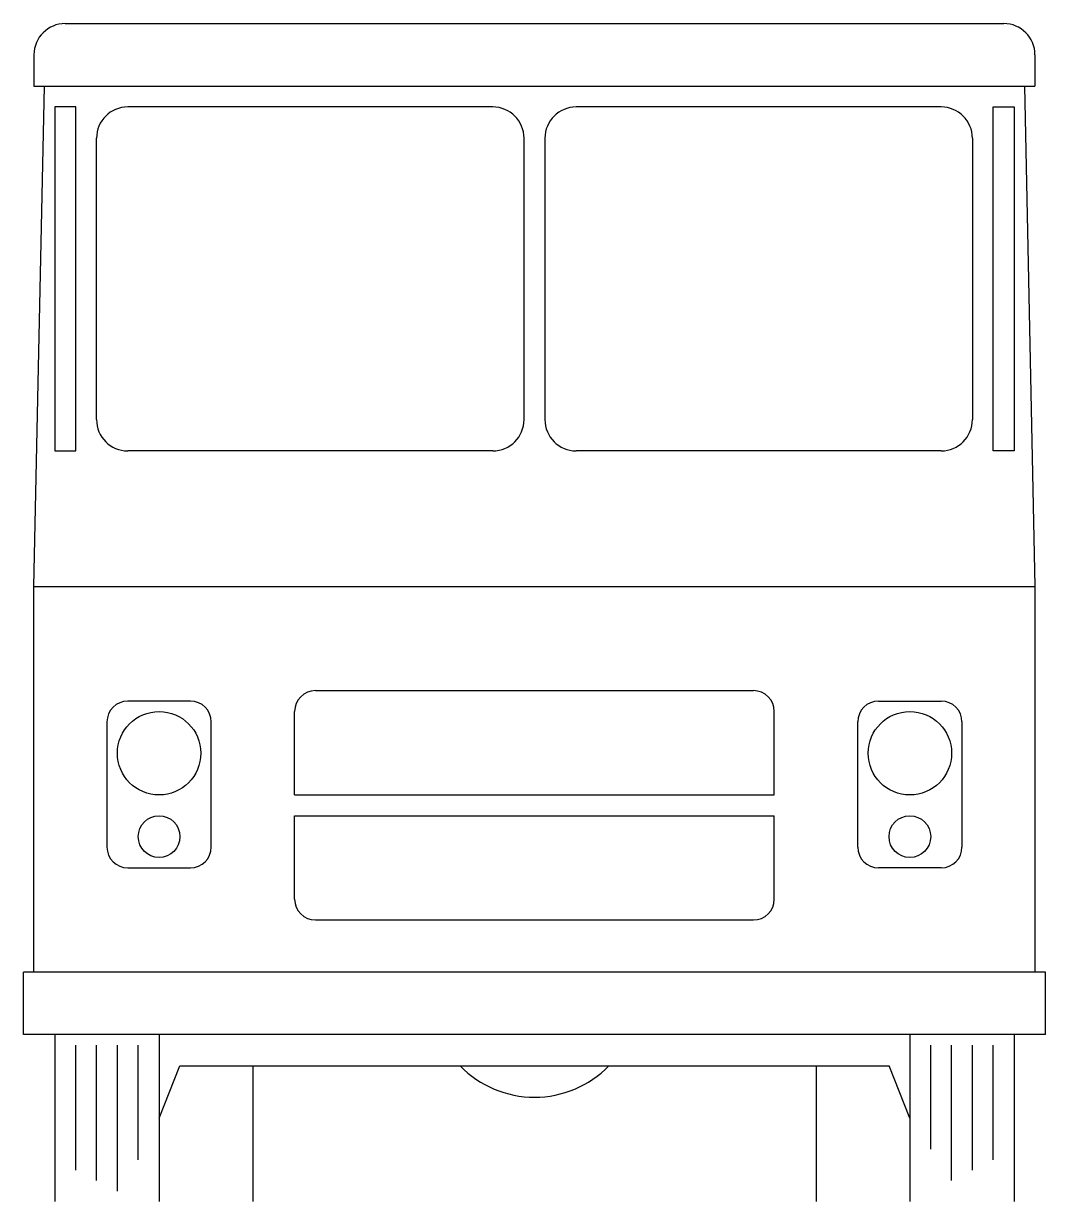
# Model space of a CAD drawing. Header units: millimetres. Extents: x -3171.19 to -3169.23, y 1949.37 to 1951.63.
import ezdxf

# ---------------------------------------------------------------- set-up
doc = ezdxf.new("R2010")
doc.units = ezdxf.units.MM
doc.header["$LTSCALE"] = 10
doc.layers.add('Veículos', color=2, linetype='Continuous')

msp = doc.modelspace()

# ---------------------------------------------------------------- linework, layer by layer
at = {"layer": 'Veículos'}
for p, q in [((-3171.1109, 1951.6342), (-3169.3109, 1951.6342)), ((-3171.1709, 1951.5742), (-3171.1709, 1951.5142)), ((-3169.2509, 1951.5742), (-3169.2509, 1951.5142)), ((-3171.1709, 1951.5142), (-3169.2509, 1951.5142)), ((-3171.1709, 1950.5542), (-3171.1509, 1951.5142)), ((-3169.2709, 1951.5142), (-3169.2509, 1950.5542)), ((-3171.0909, 1951.4742), (-3171.1309, 1951.4742)), ((-3171.1309, 1951.4742), (-3171.1309, 1950.8142)), ((-3171.0909, 1950.8142), (-3171.0909, 1951.4742)), ((-3170.2909, 1951.4742), (-3170.9909, 1951.4742)), ((-3169.4309, 1951.4742), (-3170.1309, 1951.4742)), ((-3169.3309, 1951.4742), (-3169.2909, 1951.4742)), ((-3169.3309, 1950.8142), (-3169.3309, 1951.4742)), ((-3169.2909, 1951.4742), (-3169.2909, 1950.8142)), ((-3171.0509, 1950.8742), (-3171.0509, 1951.4142)), ((-3170.2309, 1950.8742), (-3170.2309, 1951.4142)), ((-3170.1909, 1951.4142), (-3170.1909, 1950.8742)), ((-3169.3709, 1951.4142), (-3169.3709, 1950.8742)), ((-3171.1309, 1950.8142), (-3171.0909, 1950.8142)), ((-3170.2909, 1950.8142), (-3170.9909, 1950.8142)), ((-3169.4309, 1950.8142), (-3170.1309, 1950.8142)), ((-3169.2909, 1950.8142), (-3169.3309, 1950.8142)), ((-3171.1709, 1950.5542), (-3169.2509, 1950.5542)), ((-3171.1709, 1949.8142), (-3171.1709, 1950.5542)), ((-3169.2509, 1950.5542), (-3169.2509, 1949.8142)), ((-3170.6309, 1950.3542), (-3169.7909, 1950.3542)), ((-3170.8709, 1950.3342), (-3170.9909, 1950.3342)), ((-3170.6709, 1950.1542), (-3170.6709, 1950.3142)), ((-3169.7509, 1950.1542), (-3169.7509, 1950.3142)), ((-3169.5509, 1950.3342), (-3169.4309, 1950.3342)), ((-3171.0309, 1950.2942), (-3171.0309, 1950.0542)), ((-3170.8309, 1950.0542), (-3170.8309, 1950.2942)), ((-3169.5909, 1950.0542), (-3169.5909, 1950.2942)), ((-3169.3909, 1950.2942), (-3169.3909, 1950.0542)), ((-3170.6709, 1950.1542), (-3169.7509, 1950.1542)), ((-3170.6709, 1949.9542), (-3170.6709, 1950.1142)), ((-3170.6709, 1950.1142), (-3169.7509, 1950.1142)), ((-3169.7509, 1949.9542), (-3169.7509, 1950.1142)), ((-3170.9909, 1950.0142), (-3170.8709, 1950.0142)), ((-3169.4309, 1950.0142), (-3169.5509, 1950.0142)), ((-3170.6309, 1949.9142), (-3169.7909, 1949.9142)), ((-3169.2309, 1949.8142), (-3171.1909, 1949.8142)), ((-3171.1909, 1949.6942), (-3171.1909, 1949.8142)), ((-3169.2309, 1949.6942), (-3169.2309, 1949.8142)), ((-3169.2309, 1949.6942), (-3171.1909, 1949.6942)), ((-3171.1309, 1949.6942), (-3171.1309, 1949.3742)), ((-3170.9309, 1949.6942), (-3170.9309, 1949.3742)), ((-3169.4909, 1949.6942), (-3169.4909, 1949.3742)), ((-3169.2909, 1949.6942), (-3169.2909, 1949.3742)), ((-3171.0909, 1949.4342), (-3171.0909, 1949.6742)), ((-3171.0509, 1949.4142), (-3171.0509, 1949.6742)), ((-3171.0109, 1949.3942), (-3171.0109, 1949.6742)), ((-3170.9709, 1949.4542), (-3170.9709, 1949.6742)), ((-3169.4509, 1949.4742), (-3169.4509, 1949.6742)), ((-3169.4109, 1949.4142), (-3169.4109, 1949.6742)), ((-3169.3709, 1949.4342), (-3169.3709, 1949.6742)), ((-3169.3309, 1949.4542), (-3169.3309, 1949.6742)), ((-3170.9309, 1949.5342), (-3170.8909, 1949.6342)), ((-3170.8909, 1949.6342), (-3169.5309, 1949.6342)), ((-3170.7509, 1949.6342), (-3170.7509, 1949.3742)), ((-3169.6709, 1949.6342), (-3169.6709, 1949.3742)), ((-3169.4909, 1949.5342), (-3169.5309, 1949.6342))]:
    msp.add_line(p, q, dxfattribs=at)
for centre, radius in [((-3170.9309, 1950.2342), 0.08), ((-3169.4909, 1950.2342), 0.08), ((-3170.9309, 1950.0742), 0.04), ((-3169.4909, 1950.0742), 0.04)]:
    msp.add_circle(centre, radius, dxfattribs=at)
for centre, radius, start, end in [((-3171.1109, 1951.5742), 0.06, 90, 180), ((-3169.3109, 1951.5742), 0.06, 0, 90), ((-3170.9909, 1951.4142), 0.06, 90, 180), ((-3170.2909, 1951.4142), 0.06, 0, 90), ((-3170.1309, 1951.4142), 0.06, 90, 180), ((-3169.4309, 1951.4142), 0.06, 0, 90), ((-3170.9909, 1950.8742), 0.06, 180, 270), ((-3170.2909, 1950.8742), 0.06, 270, 0), ((-3170.1309, 1950.8742), 0.06, 180, 270), ((-3169.4309, 1950.8742), 0.06, 270, 0), ((-3170.6309, 1950.3142), 0.04, 90, 180), ((-3169.7909, 1950.3142), 0.04, 0, 90), ((-3170.9909, 1950.2942), 0.04, 90, 180), ((-3170.8709, 1950.2942), 0.04, 0, 90), ((-3169.5509, 1950.2942), 0.04, 90, 180), ((-3169.4309, 1950.2942), 0.04, 0, 90), ((-3170.9909, 1950.0542), 0.04, 180, 270), ((-3170.8709, 1950.0542), 0.04, 270, 0), ((-3169.5509, 1950.0542), 0.04, 180, 270), ((-3169.4309, 1950.0542), 0.04, 270, 0), ((-3170.6309, 1949.9542), 0.04, 180, 270), ((-3169.7909, 1949.9542), 0.04, 270, 0), ((-3170.2109, 1949.7742), 0.2, 224.427, 315.573)]:
    msp.add_arc(centre, radius, start, end, dxfattribs=at)

doc.saveas('drawing.dxf')
